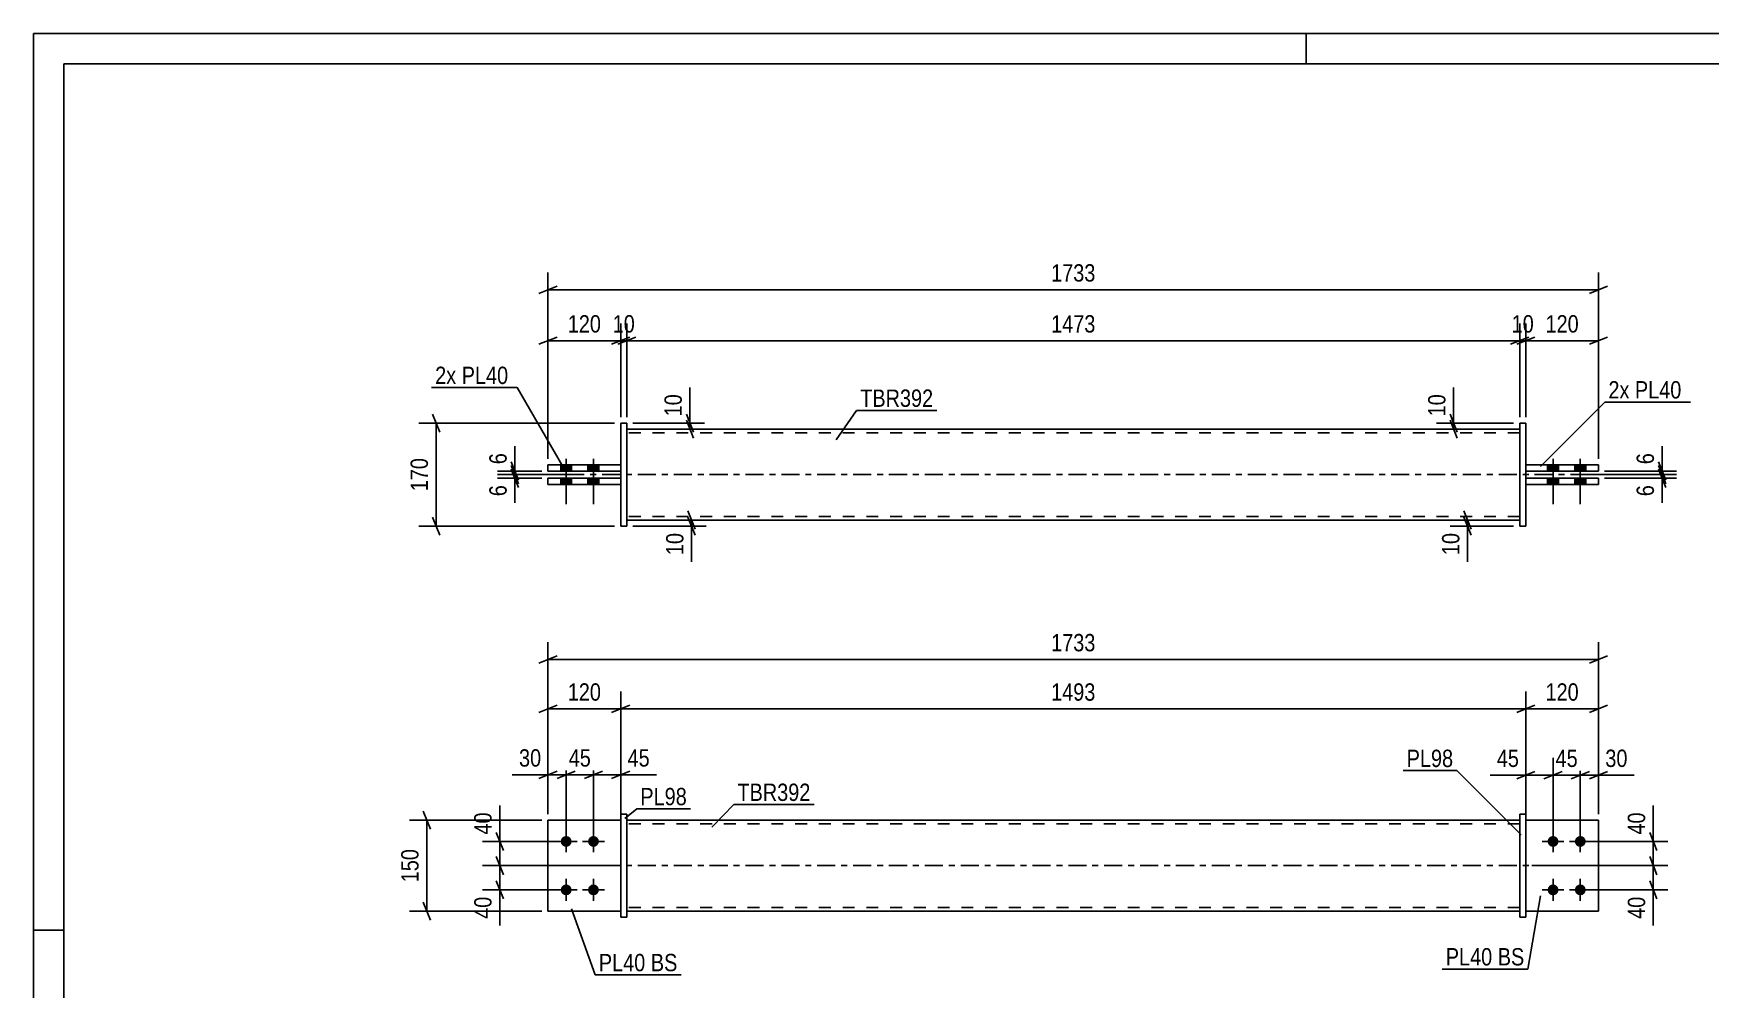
# Model space of a CAD drawing. Header units: millimetres. Extents: x 0 to 420, y 0 to 297.
# Drawn here: x 0 to 276.7, y 139.2 to 297 of the extents above; entities that cross this region are included whole.
import ezdxf

# ---------------------------------------------------------------- set-up
doc = ezdxf.new("R2010")
doc.units = ezdxf.units.MM
doc.linetypes.add('DXK_LINE_DOT2', pattern=[3.9198, 1.9599, -1.9599])
doc.linetypes.add('DXK_LINE_DOT3', pattern=[5.9187, 2.979, -0.9799, 0.9799, -0.9799])
doc.styles.add('Arial Narrow', font='ARIALN.TTF', dxfattribs={"height": 0.2})

# ---------------------------------------------------------------- blocks, each defined once
blk = doc.blocks.new('Unknown-580569518-1163')
at = {"color": 5, "linetype": 'Continuous'}
for p, q in [((420, 297), (0, 297)), ((0, 297), (0, 0)), ((0, 292), (0, 297)), ((210, 292), (210, 297)), ((415, 292), (5, 292)), ((5, 292), (5, 5)), ((5, 149), (0, 149))]:
    blk.add_line(p, q, dxfattribs=at)
blk = doc.blocks.new('Part-580569518-1802 - 1792')
at = {"color": 7, "linetype": 'DXK_LINE_DOT2'}
for p, q in [((258.23, 167.15), (246.23, 167.15)), ((246.23, 167.15), (246.23, 152.15)), ((258.23, 152.15), (258.23, 167.15)), ((246.23, 152.15), (258.23, 152.15))]:
    blk.add_line(p, q, dxfattribs=at)
blk = doc.blocks.new('Part-580569518-1812 - 1792')
at = {"color": 2, "linetype": 'Continuous'}
for p, q in [((246.23, 168.15), (245.23, 168.15)), ((245.23, 168.15), (245.23, 151.15)), ((246.23, 151.15), (246.23, 168.15)), ((245.23, 151.15), (246.23, 151.15))]:
    blk.add_line(p, q, dxfattribs=at)
blk = doc.blocks.new('Bolt-580569518-1797 - 1792')
at = {"linetype": 'Continuous'}
for points in [[(87.89, 162.75, -1), (87.89, 164.55, -1)], [(92.39, 162.75, -1), (92.39, 164.55, -1)], [(87.89, 154.75, -1), (87.89, 156.55, -1)], [(92.39, 154.75, -1), (92.39, 156.55, -1)]]:
    blk.add_hatch(color=1, dxfattribs=at).paths.add_polyline_path(points)
at = {"color": 1, "linetype": 'Continuous'}
for p, q in [((89.69, 163.65), (86.09, 163.65)), ((87.89, 161.85), (87.89, 165.45)), ((94.19, 163.65), (90.59, 163.65)), ((92.39, 161.85), (92.39, 165.45)), ((89.69, 155.65), (86.09, 155.65)), ((87.89, 153.85), (87.89, 157.45)), ((94.19, 155.65), (90.59, 155.65)), ((92.39, 153.85), (92.39, 157.45))]:
    blk.add_line(p, q, dxfattribs=at)
blk = doc.blocks.new('Part-580569518-1807 - 1792')
at = {"color": 2, "linetype": 'Continuous'}
for p, q in [((258.23, 167.15), (246.23, 167.15)), ((258.23, 167.15), (258.23, 152.15)), ((258.23, 152.15), (246.23, 152.15))]:
    blk.add_line(p, q, dxfattribs=at)
at = {"color": 7, "linetype": 'DXK_LINE_DOT2'}
blk.add_line((246.23, 167.15), (246.23, 152.15), dxfattribs=at)
blk = doc.blocks.new('Part-580569518-1817 - 1792')
at = {"color": 7, "linetype": 'DXK_LINE_DOT2'}
for p, q in [((96.89, 167.15), (84.89, 167.15)), ((84.89, 167.15), (84.89, 152.15)), ((96.89, 152.15), (96.89, 167.15)), ((84.89, 152.15), (96.89, 152.15))]:
    blk.add_line(p, q, dxfattribs=at)
blk = doc.blocks.new('Part-580569518-1822 - 1792')
at = {"color": 2, "linetype": 'Continuous'}
for p, q in [((96.89, 167.15), (84.89, 167.15)), ((84.89, 167.15), (84.89, 152.15)), ((84.89, 152.15), (96.89, 152.15))]:
    blk.add_line(p, q, dxfattribs=at)
at = {"color": 7, "linetype": 'DXK_LINE_DOT2'}
blk.add_line((96.89, 152.15), (96.89, 167.15), dxfattribs=at)
blk = doc.blocks.new('Part-580569518-1827 - 1792')
at = {"color": 2, "linetype": 'Continuous'}
for p, q in [((97.89, 168.15), (96.89, 168.15)), ((96.89, 168.15), (96.89, 151.15)), ((97.89, 168.15), (97.89, 151.15)), ((96.89, 151.15), (97.89, 151.15))]:
    blk.add_line(p, q, dxfattribs=at)
blk = doc.blocks.new('Part-580569518-1832 - 1792')
at = {"color": 2, "linetype": 'Continuous'}
for p, q in [((97.89, 167.15), (245.23, 167.15)), ((245.23, 152.15), (97.89, 152.15))]:
    blk.add_line(p, q, dxfattribs=at)
at = {"color": 7, "linetype": 'DXK_LINE_DOT2'}
for p, q in [((97.89, 152.15), (97.89, 167.15)), ((245.23, 166.55), (97.89, 166.55)), ((245.23, 152.15), (245.23, 167.15)), ((245.23, 152.75), (97.89, 152.75))]:
    blk.add_line(p, q, dxfattribs=at)
at = {"color": 7, "linetype": 'DXK_LINE_DOT3'}
blk.add_line((87.89, 159.65), (255.23, 159.65), dxfattribs=at)
blk = doc.blocks.new('Bolt-580569518-1833 - 1792')
at = {"linetype": 'Continuous'}
for points in [[(250.73, 164.55, -1), (250.73, 162.75, -1)], [(255.23, 164.55, -1), (255.23, 162.75, -1)], [(250.73, 156.55, -1), (250.73, 154.75, -1)], [(255.23, 156.55, -1), (255.23, 154.75, -1)]]:
    blk.add_hatch(color=1, dxfattribs=at).paths.add_polyline_path(points)
at = {"color": 1, "linetype": 'Continuous'}
for p, q in [((248.93, 163.65), (252.53, 163.65)), ((250.73, 165.45), (250.73, 161.85)), ((253.43, 163.65), (257.03, 163.65)), ((255.23, 165.45), (255.23, 161.85)), ((248.93, 155.65), (252.53, 155.65)), ((250.73, 157.45), (250.73, 153.85)), ((253.43, 155.65), (257.03, 155.65)), ((255.23, 157.45), (255.23, 153.85))]:
    blk.add_line(p, q, dxfattribs=at)
blk = doc.blocks.new('Part-580569518-2102 - 2083')
at = {"color": 2, "linetype": 'Continuous'}
for p, q in [((97.89, 232.69), (96.89, 232.69)), ((96.89, 232.69), (96.89, 215.69)), ((97.89, 215.69), (97.89, 232.69)), ((96.89, 215.69), (97.89, 215.69))]:
    blk.add_line(p, q, dxfattribs=at)
blk = doc.blocks.new('Bolt-580569518-2095 - 2083')
at = {"linetype": 'Continuous'}
for points in [[(86.99, 224.79), (88.79, 224.79), (88.79, 225.79), (86.99, 225.79)], [(86.99, 224.79), (88.79, 224.79), (88.79, 225.79), (86.99, 225.79)], [(91.49, 224.79), (93.29, 224.79), (93.29, 225.79), (91.49, 225.79)], [(91.49, 224.79), (93.29, 224.79), (93.29, 225.79), (91.49, 225.79)], [(86.99, 222.59), (88.79, 222.59), (88.79, 223.59), (86.99, 223.59)], [(86.99, 222.59), (88.79, 222.59), (88.79, 223.59), (86.99, 223.59)], [(91.49, 222.59), (93.29, 222.59), (93.29, 223.59), (91.49, 223.59)], [(91.49, 222.59), (93.29, 222.59), (93.29, 223.59), (91.49, 223.59)]]:
    blk.add_hatch(color=1, dxfattribs=at).paths.add_polyline_path(points)
at = {"color": 1, "linetype": 'Continuous'}
for p, q in [((86.99, 225.79), (86.99, 224.79)), ((86.99, 225.79), (86.99, 224.79)), ((87.89, 226.79), (87.89, 219.29)), ((87.89, 226.79), (87.89, 219.29)), ((88.79, 225.79), (88.79, 224.79)), ((88.79, 225.79), (88.79, 224.79)), ((91.49, 225.79), (91.49, 224.79)), ((91.49, 225.79), (91.49, 224.79)), ((92.39, 226.79), (92.39, 219.29)), ((92.39, 226.79), (92.39, 219.29)), ((93.29, 225.79), (93.29, 224.79)), ((93.29, 225.79), (93.29, 224.79)), ((86.99, 223.59), (86.99, 222.59)), ((86.99, 223.59), (86.99, 222.59)), ((88.79, 223.59), (88.79, 222.59)), ((88.79, 223.59), (88.79, 222.59)), ((91.49, 223.59), (91.49, 222.59)), ((91.49, 223.59), (91.49, 222.59)), ((93.29, 223.59), (93.29, 222.59)), ((93.29, 223.59), (93.29, 222.59))]:
    blk.add_line(p, q, dxfattribs=at)
blk = doc.blocks.new('Bolt-580569518-2096 - 2083')
at = {"linetype": 'Continuous'}
for points in [[(251.63, 225.79), (249.83, 225.79), (249.83, 224.79), (251.63, 224.79)], [(251.63, 225.79), (249.83, 225.79), (249.83, 224.79), (251.63, 224.79)], [(256.13, 225.79), (254.33, 225.79), (254.33, 224.79), (256.13, 224.79)], [(256.13, 225.79), (254.33, 225.79), (254.33, 224.79), (256.13, 224.79)], [(251.63, 223.59), (249.83, 223.59), (249.83, 222.59), (251.63, 222.59)], [(251.63, 223.59), (249.83, 223.59), (249.83, 222.59), (251.63, 222.59)], [(256.13, 223.59), (254.33, 223.59), (254.33, 222.59), (256.13, 222.59)], [(256.13, 223.59), (254.33, 223.59), (254.33, 222.59), (256.13, 222.59)]]:
    blk.add_hatch(color=1, dxfattribs=at).paths.add_polyline_path(points)
at = {"color": 1, "linetype": 'Continuous'}
for p, q in [((249.83, 225.79), (249.83, 224.79)), ((249.83, 225.79), (249.83, 224.79)), ((250.73, 226.79), (250.73, 219.29)), ((250.73, 226.79), (250.73, 219.29)), ((251.63, 225.79), (251.63, 224.79)), ((251.63, 225.79), (251.63, 224.79)), ((254.33, 225.79), (254.33, 224.79)), ((254.33, 225.79), (254.33, 224.79)), ((255.23, 226.79), (255.23, 219.29)), ((255.23, 226.79), (255.23, 219.29)), ((256.13, 225.79), (256.13, 224.79)), ((256.13, 225.79), (256.13, 224.79)), ((249.83, 223.59), (249.83, 222.59)), ((249.83, 223.59), (249.83, 222.59)), ((251.63, 223.59), (251.63, 222.59)), ((251.63, 223.59), (251.63, 222.59)), ((254.33, 223.59), (254.33, 222.59)), ((254.33, 223.59), (254.33, 222.59)), ((256.13, 223.59), (256.13, 222.59)), ((256.13, 223.59), (256.13, 222.59))]:
    blk.add_line(p, q, dxfattribs=at)
blk = doc.blocks.new('Part-580569518-2101 - 2083')
at = {"color": 2, "linetype": 'Continuous'}
for p, q in [((97.89, 231.69), (245.23, 231.69)), ((97.89, 216.69), (245.23, 216.69))]:
    blk.add_line(p, q, dxfattribs=at)
at = {"color": 7, "linetype": 'DXK_LINE_DOT2'}
for p, q in [((97.89, 216.69), (97.89, 231.69)), ((245.23, 231.09), (97.89, 231.09)), ((245.23, 231.69), (245.23, 216.69)), ((245.23, 217.29), (97.89, 217.29))]:
    blk.add_line(p, q, dxfattribs=at)
at = {"color": 7, "linetype": 'DXK_LINE_DOT3'}
blk.add_line((87.89, 224.19), (255.23, 224.19), dxfattribs=at)
blk = doc.blocks.new('Part-580569518-2107 - 2083')
at = {"color": 2, "linetype": 'Continuous'}
for p, q in [((96.89, 223.59), (84.89, 223.59)), ((84.89, 222.59), (84.89, 223.59)), ((96.89, 222.59), (84.89, 222.59))]:
    blk.add_line(p, q, dxfattribs=at)
at = {"color": 7, "linetype": 'DXK_LINE_DOT2'}
blk.add_line((96.89, 222.59), (96.89, 223.59), dxfattribs=at)
blk = doc.blocks.new('Part-580569518-2112 - 2083')
at = {"color": 2, "linetype": 'Continuous'}
for p, q in [((96.89, 225.79), (84.89, 225.79)), ((84.89, 224.79), (84.89, 225.79)), ((96.89, 224.79), (84.89, 224.79))]:
    blk.add_line(p, q, dxfattribs=at)
at = {"color": 7, "linetype": 'DXK_LINE_DOT2'}
blk.add_line((96.89, 224.79), (96.89, 225.79), dxfattribs=at)
blk = doc.blocks.new('Part-580569518-2113 - 2083')
at = {"color": 2, "linetype": 'Continuous'}
for p, q in [((245.23, 215.69), (245.23, 232.69)), ((245.23, 232.69), (246.23, 232.69)), ((246.23, 215.69), (246.23, 232.69)), ((245.23, 215.69), (246.23, 215.69))]:
    blk.add_line(p, q, dxfattribs=at)
blk = doc.blocks.new('Part-580569518-2118 - 2083')
at = {"color": 2, "linetype": 'Continuous'}
for p, q in [((258.23, 223.59), (246.23, 223.59)), ((258.23, 222.59), (246.23, 222.59)), ((258.23, 222.59), (258.23, 223.59))]:
    blk.add_line(p, q, dxfattribs=at)
at = {"color": 7, "linetype": 'DXK_LINE_DOT2'}
blk.add_line((246.23, 222.59), (246.23, 223.59), dxfattribs=at)
blk = doc.blocks.new('Part-580569518-2123 - 2083')
at = {"color": 2, "linetype": 'Continuous'}
for p, q in [((258.23, 225.79), (246.23, 225.79)), ((246.23, 224.79), (258.23, 224.79)), ((258.23, 224.79), (258.23, 225.79))]:
    blk.add_line(p, q, dxfattribs=at)
at = {"color": 7, "linetype": 'DXK_LINE_DOT2'}
blk.add_line((246.23, 225.79), (246.23, 224.79), dxfattribs=at)
blk = doc.blocks.new('StraightDimension-580569518-1999 - 1792')
at = {"color": 7, "linetype": 'Continuous'}
for p, q in [((92.39, 164.65), (92.39, 177.5)), ((96.89, 168.15), (96.89, 177.5)), ((90.89, 174.05), (93.89, 175.25)), ((92.39, 174.65), (96.89, 174.65)), ((98.39, 175.25), (95.39, 174.05))]:
    blk.add_line(p, q, dxfattribs=at)
at = {"color": 0}
blk.add_wipeout([(102.27, 175.4), (102.27, 179.6), (97.42, 179.6), (97.42, 175.4)], dxfattribs=at)
at = {"color": 7, "linetype": 'Continuous'}
blk.add_line((96.89, 174.65), (102.8, 174.65), dxfattribs=at)
blk.add_line((96.89, 174.65), (102.8, 174.65), dxfattribs=at)
at = {"color": 3, "style": 'Arial Narrow'}
blk.add_text('45', height=2.863, dxfattribs=at).set_placement((98.02, 176))
blk = doc.blocks.new('StraightDimension-580569518-1881 - 1792')
at = {"color": 7, "linetype": 'Continuous'}
for p, q in [((84.89, 168.15), (84.89, 196.53)), ((258.23, 168.15), (258.23, 196.53)), ((86.39, 194.28), (83.39, 193.08)), ((256.73, 193.08), (259.73, 194.28)), ((84.89, 193.68), (258.23, 193.68))]:
    blk.add_line(p, q, dxfattribs=at)
at = {"color": 0}
blk.add_wipeout([(175.82, 194.43), (175.82, 198.63), (167.31, 198.63), (167.31, 194.43)], dxfattribs=at)
at = {"color": 3, "style": 'Arial Narrow'}
blk.add_text('1733', height=2.863, dxfattribs=at).set_placement((167.91, 195.03))
blk = doc.blocks.new('StraightDimension-580569518-1939 - 1792')
at = {"color": 7, "linetype": 'Continuous'}
for p, q in [((96.89, 160.65), (96.89, 188.38)), ((246.23, 168.15), (246.23, 188.38)), ((98.39, 186.13), (95.39, 184.93)), ((96.89, 185.53), (246.23, 185.53)), ((244.73, 184.93), (247.73, 186.13))]:
    blk.add_line(p, q, dxfattribs=at)
at = {"color": 0}
blk.add_wipeout([(175.82, 186.28), (175.82, 190.48), (167.31, 190.48), (167.31, 186.28)], dxfattribs=at)
at = {"color": 3, "style": 'Arial Narrow'}
blk.add_text('1493', height=2.863, dxfattribs=at).set_placement((167.91, 186.88))
blk = doc.blocks.new('StraightDimension-580569518-1920 - 1792')
at = {"color": 7, "linetype": 'Continuous'}
for p, q in [((246.23, 168.15), (246.23, 188.38)), ((258.23, 168.15), (258.23, 188.38)), ((244.73, 184.93), (247.73, 186.13)), ((246.23, 185.53), (258.23, 185.53)), ((259.73, 186.13), (256.73, 184.93))]:
    blk.add_line(p, q, dxfattribs=at)
at = {"color": 0}
blk.add_wipeout([(255.57, 186.28), (255.57, 190.48), (248.89, 190.48), (248.89, 186.28)], dxfattribs=at)
at = {"color": 3, "style": 'Arial Narrow'}
blk.add_text('120', height=2.863, dxfattribs=at).set_placement((249.49, 186.88))
blk = doc.blocks.new('StraightDimension-580569518-1835 - 1792')
at = {"color": 7, "linetype": 'Continuous'}
for p, q in [((255.23, 164.65), (255.23, 177.44)), ((258.23, 168.15), (258.23, 177.44)), ((253.73, 173.99), (256.73, 175.19)), ((255.23, 174.59), (258.23, 174.59)), ((259.73, 175.19), (256.73, 173.99))]:
    blk.add_line(p, q, dxfattribs=at)
at = {"color": 0}
blk.add_wipeout([(263.61, 175.34), (263.61, 179.54), (258.76, 179.54), (258.76, 175.34)], dxfattribs=at)
at = {"color": 7, "linetype": 'Continuous'}
blk.add_line((258.23, 174.59), (264.14, 174.59), dxfattribs=at)
blk.add_line((258.23, 174.59), (264.14, 174.59), dxfattribs=at)
at = {"color": 3, "style": 'Arial Narrow'}
blk.add_text('30', height=2.863, dxfattribs=at).set_placement((259.36, 175.94))
blk = doc.blocks.new('StraightDimension-580569518-2043 - 1792')
at = {"color": 7, "linetype": 'Continuous'}
for p, q in [((86.89, 163.65), (74.08, 163.65)), ((76.33, 165.15), (77.53, 162.15)), ((76.93, 159.65), (76.93, 163.65)), ((77.53, 158.15), (76.33, 161.15)), ((95.89, 159.65), (74.08, 159.65))]:
    blk.add_line(p, q, dxfattribs=at)
at = {"color": 0}
blk.add_wipeout([(76.18, 169.04), (71.98, 169.04), (71.98, 164.18), (76.18, 164.18)], dxfattribs=at)
at = {"color": 7, "linetype": 'Continuous'}
blk.add_line((76.93, 163.65), (76.93, 169.56), dxfattribs=at)
blk.add_line((76.93, 163.65), (76.93, 169.56), dxfattribs=at)
at = {"color": 3, "style": 'Arial Narrow'}
blk.add_text('40', height=2.863, rotation=90.0002, dxfattribs=at).set_placement((75.58, 164.78))
blk = doc.blocks.new('StraightDimension-580569518-1851 - 1792')
at = {"color": 7, "linetype": 'Continuous'}
for p, q in [((250.73, 164.65), (250.73, 177.44)), ((255.23, 164.65), (255.23, 177.44)), ((249.23, 173.99), (252.23, 175.19)), ((250.73, 174.59), (255.23, 174.59)), ((256.73, 175.19), (253.73, 173.99))]:
    blk.add_line(p, q, dxfattribs=at)
at = {"color": 0}
blk.add_wipeout([(255.41, 175.34), (255.41, 179.54), (250.55, 179.54), (250.55, 175.34)], dxfattribs=at)
at = {"color": 3, "style": 'Arial Narrow'}
blk.add_text('45', height=2.863, dxfattribs=at).set_placement((251.15, 175.94))
blk = doc.blocks.new('StraightDimension-580569518-1864 - 1792')
at = {"color": 7, "linetype": 'Continuous'}
for p, q in [((246.23, 168.15), (246.23, 177.44)), ((250.73, 164.65), (250.73, 177.44)), ((244.73, 173.99), (247.73, 175.19)), ((246.23, 174.59), (250.73, 174.59)), ((252.23, 175.19), (249.23, 173.99))]:
    blk.add_line(p, q, dxfattribs=at)
at = {"color": 0}
blk.add_wipeout([(245.71, 175.34), (245.71, 179.54), (240.85, 179.54), (240.85, 175.34)], dxfattribs=at)
at = {"color": 7, "linetype": 'Continuous'}
blk.add_line((246.23, 174.59), (240.33, 174.59), dxfattribs=at)
blk.add_line((246.23, 174.59), (240.33, 174.59), dxfattribs=at)
at = {"color": 3, "style": 'Arial Narrow'}
blk.add_text('45', height=2.863, dxfattribs=at).set_placement((241.45, 175.94))
blk = doc.blocks.new('StraightDimension-580569518-1901 - 1792')
at = {"color": 7, "linetype": 'Continuous'}
for p, q in [((266.68, 161.15), (267.88, 158.15)), ((247.23, 159.65), (269.68, 159.65)), ((267.28, 155.65), (267.28, 159.65)), ((256.23, 155.65), (269.68, 155.65)), ((267.88, 154.15), (266.68, 157.15))]:
    blk.add_line(p, q, dxfattribs=at)
at = {"color": 0}
blk.add_wipeout([(266.53, 155.13), (262.33, 155.13), (262.33, 150.27), (266.53, 150.27)], dxfattribs=at)
at = {"color": 7, "linetype": 'Continuous'}
blk.add_line((267.28, 155.65), (267.28, 149.75), dxfattribs=at)
blk.add_line((267.28, 155.65), (267.28, 149.75), dxfattribs=at)
at = {"color": 3, "style": 'Arial Narrow'}
blk.add_text('40', height=2.863, rotation=90.0002, dxfattribs=at).set_placement((265.93, 150.87))
blk = doc.blocks.new('StraightDimension-580569518-1910 - 1792')
at = {"color": 7, "linetype": 'Continuous'}
for p, q in [((256.23, 163.65), (269.68, 163.65)), ((266.68, 165.15), (267.88, 162.15)), ((267.28, 159.65), (267.28, 163.65)), ((267.88, 158.15), (266.68, 161.15)), ((247.23, 159.65), (269.68, 159.65))]:
    blk.add_line(p, q, dxfattribs=at)
at = {"color": 0}
blk.add_wipeout([(266.53, 169.04), (262.33, 169.04), (262.33, 164.18), (266.53, 164.18)], dxfattribs=at)
at = {"color": 7, "linetype": 'Continuous'}
blk.add_line((267.28, 163.65), (267.28, 169.56), dxfattribs=at)
blk.add_line((267.28, 163.65), (267.28, 169.56), dxfattribs=at)
at = {"color": 3, "style": 'Arial Narrow'}
blk.add_text('40', height=2.863, rotation=90.0002, dxfattribs=at).set_placement((265.93, 164.78))
blk = doc.blocks.new('StraightDimension-580569518-1954 - 1792')
at = {"color": 7, "linetype": 'Continuous'}
for p, q in [((84.89, 168.15), (84.89, 188.38)), ((96.89, 160.65), (96.89, 188.38)), ((83.39, 184.93), (86.39, 186.13)), ((84.89, 185.53), (96.89, 185.53)), ((98.39, 186.13), (95.39, 184.93))]:
    blk.add_line(p, q, dxfattribs=at)
at = {"color": 0}
blk.add_wipeout([(94.23, 186.28), (94.23, 190.48), (87.55, 190.48), (87.55, 186.28)], dxfattribs=at)
at = {"color": 3, "style": 'Arial Narrow'}
blk.add_text('120', height=2.863, dxfattribs=at).set_placement((88.15, 186.88))
blk = doc.blocks.new('StraightDimension-580569518-2034 - 1792')
at = {"color": 7, "linetype": 'Continuous'}
for p, q in [((76.33, 161.15), (77.53, 158.15)), ((95.89, 159.65), (74.08, 159.65)), ((76.93, 155.65), (76.93, 159.65)), ((86.89, 155.65), (74.08, 155.65)), ((77.53, 154.15), (76.33, 157.15))]:
    blk.add_line(p, q, dxfattribs=at)
at = {"color": 0}
blk.add_wipeout([(76.18, 155.13), (71.98, 155.13), (71.98, 150.27), (76.18, 150.27)], dxfattribs=at)
at = {"color": 7, "linetype": 'Continuous'}
blk.add_line((76.93, 155.65), (76.93, 149.75), dxfattribs=at)
blk.add_line((76.93, 155.65), (76.93, 149.75), dxfattribs=at)
at = {"color": 3, "style": 'Arial Narrow'}
blk.add_text('40', height=2.863, rotation=90.0002, dxfattribs=at).set_placement((75.58, 150.87))
blk = doc.blocks.new('StraightDimension-580569518-1970 - 1792')
at = {"color": 7, "linetype": 'Continuous'}
for p, q in [((84.89, 168.15), (84.89, 177.5)), ((87.89, 164.65), (87.89, 177.5)), ((83.39, 174.05), (86.39, 175.25)), ((84.89, 174.65), (87.89, 174.65)), ((89.39, 175.25), (86.39, 174.05))]:
    blk.add_line(p, q, dxfattribs=at)
at = {"color": 0}
blk.add_wipeout([(84.37, 175.4), (84.37, 179.6), (79.51, 179.6), (79.51, 175.4)], dxfattribs=at)
at = {"color": 7, "linetype": 'Continuous'}
blk.add_line((84.89, 174.65), (78.99, 174.65), dxfattribs=at)
blk.add_line((84.89, 174.65), (78.99, 174.65), dxfattribs=at)
at = {"color": 3, "style": 'Arial Narrow'}
blk.add_text('30', height=2.863, dxfattribs=at).set_placement((80.11, 176))
blk = doc.blocks.new('StraightDimension-580569518-1986 - 1792')
at = {"color": 7, "linetype": 'Continuous'}
for p, q in [((87.89, 164.65), (87.89, 177.5)), ((92.39, 164.65), (92.39, 177.5)), ((86.39, 174.05), (89.39, 175.25)), ((87.89, 174.65), (92.39, 174.65)), ((93.89, 175.25), (90.89, 174.05))]:
    blk.add_line(p, q, dxfattribs=at)
at = {"color": 0}
blk.add_wipeout([(92.57, 175.4), (92.57, 179.6), (87.71, 179.6), (87.71, 175.4)], dxfattribs=at)
at = {"color": 3, "style": 'Arial Narrow'}
blk.add_text('45', height=2.863, dxfattribs=at).set_placement((88.31, 176))
blk = doc.blocks.new('StraightDimension-580569518-3725 - 1792')
at = {"color": 7, "linetype": 'Continuous'}
for p, q in [((83.89, 167.15), (62.03, 167.15)), ((65.48, 165.65), (64.28, 168.65)), ((64.88, 152.15), (64.88, 167.15)), ((64.28, 153.65), (65.48, 150.65)), ((83.89, 152.15), (62.03, 152.15))]:
    blk.add_line(p, q, dxfattribs=at)
at = {"color": 0}
blk.add_wipeout([(64.13, 163), (59.93, 163), (59.93, 156.31), (64.13, 156.31)], dxfattribs=at)
at = {"color": 3, "style": 'Arial Narrow'}
blk.add_text('150', height=2.863, rotation=90.0002, dxfattribs=at).set_placement((63.53, 156.91))
blk = doc.blocks.new('StraightDimension-580569518-2159 - 2083')
at = {"color": 7, "linetype": 'Continuous'}
for p, q in [((245.23, 233.69), (245.23, 249.15)), ((246.23, 233.69), (246.23, 249.15)), ((243.73, 245.7), (246.73, 246.9)), ((247.73, 246.9), (244.73, 245.7)), ((245.23, 246.3), (246.23, 246.3))]:
    blk.add_line(p, q, dxfattribs=at)
at = {"color": 0}
blk.add_wipeout([(248.16, 247.05), (248.16, 251.25), (243.3, 251.25), (243.3, 247.05)], dxfattribs=at)
at = {"color": 3, "style": 'Arial Narrow'}
blk.add_text('10', height=2.863, dxfattribs=at).set_placement((243.9, 247.65))
blk = doc.blocks.new('StraightDimension-580569518-2240 - 2083')
at = {"color": 7, "linetype": 'Continuous'}
for p, q in [((253.98, 224.19), (271.13, 224.19)), ((259.23, 224.79), (271.13, 224.79)), ((268.13, 226.29), (269.33, 223.29)), ((269.33, 222.69), (268.13, 225.69)), ((268.73, 224.19), (268.73, 224.79))]:
    blk.add_line(p, q, dxfattribs=at)
at = {"color": 0}
blk.add_wipeout([(267.98, 228.34), (263.78, 228.34), (263.78, 225.31), (267.98, 225.31)], dxfattribs=at)
at = {"color": 7, "linetype": 'Continuous'}
blk.add_line((268.73, 224.79), (268.73, 228.87), dxfattribs=at)
blk.add_line((268.73, 224.79), (268.73, 228.87), dxfattribs=at)
at = {"color": 3, "style": 'Arial Narrow'}
blk.add_text('6', height=2.86, rotation=90.0002, dxfattribs=at).set_placement((267.38, 225.91))
blk = doc.blocks.new('StraightDimension-580569518-2179 - 2083')
at = {"color": 7, "linetype": 'Continuous'}
for p, q in [((96.89, 233.69), (96.89, 249.15)), ((97.89, 233.69), (97.89, 249.15)), ((95.39, 245.7), (98.39, 246.9)), ((99.39, 246.9), (96.39, 245.7)), ((96.89, 246.3), (97.89, 246.3))]:
    blk.add_line(p, q, dxfattribs=at)
at = {"color": 0}
blk.add_wipeout([(99.82, 247.05), (99.82, 251.25), (94.96, 251.25), (94.96, 247.05)], dxfattribs=at)
at = {"color": 3, "style": 'Arial Narrow'}
blk.add_text('10', height=2.863, dxfattribs=at).set_placement((95.56, 247.65))
blk = doc.blocks.new('StraightDimension-580569518-2189 - 2083')
at = {"color": 7, "linetype": 'Continuous'}
for p, q in [((84.89, 226.79), (84.89, 249.15)), ((96.89, 233.69), (96.89, 249.15)), ((83.39, 245.7), (86.39, 246.9)), ((84.89, 246.3), (96.89, 246.3)), ((98.39, 246.9), (95.39, 245.7))]:
    blk.add_line(p, q, dxfattribs=at)
at = {"color": 0}
blk.add_wipeout([(94.23, 247.05), (94.23, 251.25), (87.55, 251.25), (87.55, 247.05)], dxfattribs=at)
at = {"color": 3, "style": 'Arial Narrow'}
blk.add_text('120', height=2.863, dxfattribs=at).set_placement((88.15, 247.65))
blk = doc.blocks.new('StraightDimension-580569518-2125 - 2083')
at = {"color": 7, "linetype": 'Continuous'}
for p, q in [((244.23, 216.69), (233.78, 216.69)), ((236.03, 218.19), (237.23, 215.19)), ((237.23, 214.19), (236.03, 217.19)), ((236.63, 215.69), (236.63, 216.69)), ((244.23, 215.69), (233.78, 215.69))]:
    blk.add_line(p, q, dxfattribs=at)
at = {"color": 0}
blk.add_wipeout([(235.88, 215.16), (231.68, 215.16), (231.68, 210.31), (235.88, 210.31)], dxfattribs=at)
at = {"color": 7, "linetype": 'Continuous'}
blk.add_line((236.63, 215.69), (236.63, 209.78), dxfattribs=at)
blk.add_line((236.63, 215.69), (236.63, 209.78), dxfattribs=at)
at = {"color": 3, "style": 'Arial Narrow'}
blk.add_text('10', height=2.863, rotation=90.0002, dxfattribs=at).set_placement((235.28, 210.91))
blk = doc.blocks.new('StraightDimension-580569518-2199 - 2083')
at = {"color": 7, "linetype": 'Continuous'}
for p, q in [((246.23, 233.69), (246.23, 249.15)), ((258.23, 226.79), (258.23, 249.15)), ((244.73, 245.7), (247.73, 246.9)), ((246.23, 246.3), (258.23, 246.3)), ((259.73, 246.9), (256.73, 245.7))]:
    blk.add_line(p, q, dxfattribs=at)
at = {"color": 0}
blk.add_wipeout([(255.57, 247.05), (255.57, 251.25), (248.89, 251.25), (248.89, 247.05)], dxfattribs=at)
at = {"color": 3, "style": 'Arial Narrow'}
blk.add_text('120', height=2.863, dxfattribs=at).set_placement((249.49, 247.65))
blk = doc.blocks.new('StraightDimension-580569518-2135 - 2083')
at = {"color": 7, "linetype": 'Continuous'}
for p, q in [((244.23, 232.69), (231.48, 232.69)), ((233.73, 234.19), (234.93, 231.19)), ((234.93, 230.19), (233.73, 233.19)), ((234.33, 231.69), (234.33, 232.69)), ((244.23, 231.69), (231.48, 231.69))]:
    blk.add_line(p, q, dxfattribs=at)
at = {"color": 0}
blk.add_wipeout([(233.58, 238.07), (229.38, 238.07), (229.38, 233.21), (233.58, 233.21)], dxfattribs=at)
at = {"color": 7, "linetype": 'Continuous'}
blk.add_line((234.33, 232.69), (234.33, 238.59), dxfattribs=at)
blk.add_line((234.33, 232.69), (234.33, 238.59), dxfattribs=at)
at = {"color": 3, "style": 'Arial Narrow'}
blk.add_text('10', height=2.863, rotation=90.0002, dxfattribs=at).set_placement((232.98, 233.81))
blk = doc.blocks.new('StraightDimension-580569518-2148 - 2083')
at = {"color": 7, "linetype": 'Continuous'}
for p, q in [((84.89, 226.79), (84.89, 257.56)), ((258.23, 226.79), (258.23, 257.56)), ((86.39, 255.31), (83.39, 254.11)), ((84.89, 254.71), (258.23, 254.71)), ((256.73, 254.11), (259.73, 255.31))]:
    blk.add_line(p, q, dxfattribs=at)
at = {"color": 0}
blk.add_wipeout([(175.82, 255.46), (175.82, 259.66), (167.31, 259.66), (167.31, 255.46)], dxfattribs=at)
at = {"color": 3, "style": 'Arial Narrow'}
blk.add_text('1733', height=2.863, dxfattribs=at).set_placement((167.91, 256.06))
blk = doc.blocks.new('StraightDimension-580569518-2169 - 2083')
at = {"color": 7, "linetype": 'Continuous'}
for p, q in [((97.89, 233.69), (97.89, 249.15)), ((245.23, 233.69), (245.23, 249.15)), ((99.39, 246.9), (96.39, 245.7)), ((97.89, 246.3), (245.23, 246.3)), ((243.73, 245.7), (246.73, 246.9))]:
    blk.add_line(p, q, dxfattribs=at)
at = {"color": 0}
blk.add_wipeout([(175.82, 247.05), (175.82, 251.25), (167.31, 251.25), (167.31, 247.05)], dxfattribs=at)
at = {"color": 3, "style": 'Arial Narrow'}
blk.add_text('1473', height=2.863, dxfattribs=at).set_placement((167.91, 247.65))
blk = doc.blocks.new('StraightDimension-580569518-2210 - 2083')
at = {"color": 7, "linetype": 'Continuous'}
for p, q in [((98.89, 216.69), (110.99, 216.69)), ((107.99, 218.19), (109.19, 215.19)), ((109.19, 214.19), (107.99, 217.19)), ((108.59, 215.69), (108.59, 216.69)), ((98.89, 215.69), (110.99, 215.69))]:
    blk.add_line(p, q, dxfattribs=at)
at = {"color": 0}
blk.add_wipeout([(107.84, 215.16), (103.64, 215.16), (103.64, 210.31), (107.84, 210.31)], dxfattribs=at)
at = {"color": 7, "linetype": 'Continuous'}
blk.add_line((108.59, 215.69), (108.59, 209.78), dxfattribs=at)
blk.add_line((108.59, 215.69), (108.59, 209.78), dxfattribs=at)
at = {"color": 3, "style": 'Arial Narrow'}
blk.add_text('10', height=2.863, rotation=90.0002, dxfattribs=at).set_placement((107.24, 210.91))
blk = doc.blocks.new('StraightDimension-580569518-2220 - 2083')
at = {"color": 7, "linetype": 'Continuous'}
for p, q in [((98.89, 232.69), (110.72, 232.69)), ((107.72, 234.19), (108.92, 231.19)), ((108.92, 230.19), (107.72, 233.19)), ((108.32, 231.69), (108.32, 232.69)), ((98.89, 231.69), (110.72, 231.69))]:
    blk.add_line(p, q, dxfattribs=at)
at = {"color": 0}
blk.add_wipeout([(107.57, 238.07), (103.37, 238.07), (103.37, 233.21), (107.57, 233.21)], dxfattribs=at)
at = {"color": 7, "linetype": 'Continuous'}
blk.add_line((108.32, 232.69), (108.32, 238.59), dxfattribs=at)
blk.add_line((108.32, 232.69), (108.32, 238.59), dxfattribs=at)
at = {"color": 3, "style": 'Arial Narrow'}
blk.add_text('10', height=2.863, rotation=90.0002, dxfattribs=at).set_placement((106.97, 233.81))
blk = doc.blocks.new('StraightDimension-580569518-2231 - 2083')
at = {"color": 7, "linetype": 'Continuous'}
for p, q in [((253.98, 224.19), (271.13, 224.19)), ((268.13, 225.69), (269.33, 222.69)), ((269.33, 222.09), (268.13, 225.09)), ((268.73, 223.59), (268.73, 224.19)), ((259.23, 223.59), (271.13, 223.59))]:
    blk.add_line(p, q, dxfattribs=at)
at = {"color": 0}
blk.add_wipeout([(267.98, 223.06), (263.78, 223.06), (263.78, 220.03), (267.98, 220.03)], dxfattribs=at)
at = {"color": 7, "linetype": 'Continuous'}
blk.add_line((268.73, 223.59), (268.73, 219.51), dxfattribs=at)
blk.add_line((268.73, 223.59), (268.73, 219.51), dxfattribs=at)
at = {"color": 3, "style": 'Arial Narrow'}
blk.add_text('6', height=2.86, rotation=90.0002, dxfattribs=at).set_placement((267.38, 220.63))
blk = doc.blocks.new('StraightDimension-580569518-2249 - 2083')
at = {"color": 7, "linetype": 'Continuous'}
for p, q in [((95.89, 232.69), (63.58, 232.69)), ((67.03, 231.19), (65.83, 234.19)), ((66.43, 215.69), (66.43, 232.69)), ((65.83, 217.19), (67.03, 214.19)), ((95.89, 215.69), (63.58, 215.69))]:
    blk.add_line(p, q, dxfattribs=at)
at = {"color": 0}
blk.add_wipeout([(65.68, 227.53), (61.48, 227.53), (61.48, 220.85), (65.68, 220.85)], dxfattribs=at)
at = {"color": 3, "style": 'Arial Narrow'}
blk.add_text('170', height=2.863, rotation=90.0002, dxfattribs=at).set_placement((65.08, 221.45))
blk = doc.blocks.new('StraightDimension-580569518-2260 - 2083')
at = {"color": 7, "linetype": 'Continuous'}
for p, q in [((89.14, 224.19), (76.57, 224.19)), ((78.82, 225.69), (80.02, 222.69)), ((80.02, 222.09), (78.82, 225.09)), ((79.42, 223.59), (79.42, 224.19)), ((83.89, 223.59), (76.57, 223.59))]:
    blk.add_line(p, q, dxfattribs=at)
at = {"color": 0}
blk.add_wipeout([(78.67, 223.06), (74.47, 223.06), (74.47, 220.03), (78.67, 220.03)], dxfattribs=at)
at = {"color": 7, "linetype": 'Continuous'}
blk.add_line((79.42, 223.59), (79.42, 219.51), dxfattribs=at)
blk.add_line((79.42, 223.59), (79.42, 219.51), dxfattribs=at)
at = {"color": 3, "style": 'Arial Narrow'}
blk.add_text('6', height=2.86, rotation=90.0002, dxfattribs=at).set_placement((78.07, 220.63))
blk = doc.blocks.new('StraightDimension-580569518-2270 - 2083')
at = {"color": 7, "linetype": 'Continuous'}
for p, q in [((83.89, 224.79), (76.57, 224.79)), ((89.14, 224.19), (76.57, 224.19)), ((78.82, 226.29), (80.02, 223.29)), ((80.02, 222.69), (78.82, 225.69)), ((79.42, 224.19), (79.42, 224.79))]:
    blk.add_line(p, q, dxfattribs=at)
at = {"color": 0}
blk.add_wipeout([(78.67, 228.34), (74.47, 228.34), (74.47, 225.31), (78.67, 225.31)], dxfattribs=at)
at = {"color": 7, "linetype": 'Continuous'}
blk.add_line((79.42, 224.79), (79.42, 228.87), dxfattribs=at)
blk.add_line((79.42, 224.79), (79.42, 228.87), dxfattribs=at)
at = {"color": 3, "style": 'Arial Narrow'}
blk.add_text('6', height=2.86, rotation=90.0002, dxfattribs=at).set_placement((78.07, 225.91))
blk = doc.blocks.new('Mark-580569518-1808 - 1792')
at = {"color": 0}
blk.add_wipeout([(234.25, 175.93), (234.25, 178.93), (226.58, 178.93), (226.58, 175.93)], dxfattribs=at)
blk.add_wipeout([(234.25, 175.93), (234.25, 178.93), (226.58, 178.93), (226.58, 175.93)], dxfattribs=at)
at = {"color": 30, "linetype": 'Continuous'}
for p in [(225.98, 175.33), (245.46, 164.72)]:
    blk.add_line(p, (234.85, 175.33), dxfattribs=at)
at = {"color": 3, "style": 'Arial Narrow'}
blk.add_text('PL98', height=2.863, dxfattribs=at).set_placement((226.58, 175.93))
blk = doc.blocks.new('Mark-580569518-1823 - 1792')
at = {"color": 0}
blk.add_wipeout([(107.81, 169.62), (107.81, 172.62), (100.13, 172.62), (100.13, 169.62)], dxfattribs=at)
blk.add_wipeout([(107.81, 169.62), (107.81, 172.62), (100.13, 172.62), (100.13, 169.62)], dxfattribs=at)
at = {"color": 30, "linetype": 'Continuous'}
for p, q in [((97.59, 167.46), (99.53, 169.02)), ((99.53, 169.02), (108.41, 169.02))]:
    blk.add_line(p, q, dxfattribs=at)
at = {"color": 3, "style": 'Arial Narrow'}
blk.add_text('PL98', height=2.863, dxfattribs=at).set_placement((100.13, 169.62))
blk = doc.blocks.new('Mark-580569518-1828 - 1792')
at = {"color": 0}
blk.add_wipeout([(128.21, 170.33), (128.21, 173.33), (116.15, 173.33), (116.15, 170.33)], dxfattribs=at)
blk.add_wipeout([(128.21, 170.33), (128.21, 173.33), (116.15, 173.33), (116.15, 170.33)], dxfattribs=at)
at = {"color": 30, "linetype": 'Continuous'}
for p, q in [((111.94, 165.99), (115.55, 169.73)), ((115.55, 169.73), (128.81, 169.73))]:
    blk.add_line(p, q, dxfattribs=at)
at = {"color": 3, "style": 'Arial Narrow'}
blk.add_text('TBR392', height=2.863, dxfattribs=at).set_placement((116.15, 170.33))
blk = doc.blocks.new('MarkSet-580569518-2068 - 1792')
at = {"color": 0}
blk.add_wipeout([(100.96, 142.22), (100.96, 145.22), (93.28, 145.22), (93.28, 142.22)], dxfattribs=at)
blk.add_wipeout([(100.96, 142.22), (100.96, 145.22), (93.28, 145.22), (93.28, 142.22)], dxfattribs=at)
at = {"color": 30, "linetype": 'Continuous'}
blk.add_line((88.79, 152.55), (92.68, 141.62), dxfattribs=at)
at = {"color": 0}
blk.add_wipeout([(106.24, 142.22), (106.24, 145.22), (101.86, 145.22), (101.86, 142.22)], dxfattribs=at)
blk.add_wipeout([(106.24, 142.22), (106.24, 145.22), (101.86, 145.22), (101.86, 142.22)], dxfattribs=at)
at = {"color": 30, "linetype": 'Continuous'}
blk.add_line((92.68, 141.62), (106.84, 141.62), dxfattribs=at)
at = {"color": 3, "style": 'Arial Narrow'}
for s, p in [('PL40', (93.28, 142.22)), ('BS', (101.86, 142.22))]:
    blk.add_text(s, height=2.863, dxfattribs=at).set_placement(p)
blk = doc.blocks.new('MarkSet-580569518-2074 - 1792')
at = {"color": 0}
blk.add_wipeout([(240.71, 143.18), (240.71, 146.18), (233.03, 146.18), (233.03, 143.18)], dxfattribs=at)
blk.add_wipeout([(240.71, 143.18), (240.71, 146.18), (233.03, 146.18), (233.03, 143.18)], dxfattribs=at)
blk.add_wipeout([(245.99, 143.18), (245.99, 146.18), (241.61, 146.18), (241.61, 143.18)], dxfattribs=at)
blk.add_wipeout([(245.99, 143.18), (245.99, 146.18), (241.61, 146.18), (241.61, 143.18)], dxfattribs=at)
at = {"color": 30, "linetype": 'Continuous'}
for p in [(248.66, 154.66), (232.43, 142.58)]:
    blk.add_line(p, (246.59, 142.58), dxfattribs=at)
at = {"color": 3, "style": 'Arial Narrow'}
for s, p in [('PL40', (233.03, 143.18)), ('BS', (241.61, 143.18))]:
    blk.add_text(s, height=2.863, dxfattribs=at).set_placement(p)
blk = doc.blocks.new('Mark-580569518-2097 - 2083')
at = {"color": 0}
blk.add_wipeout([(148.47, 235.38), (148.47, 238.38), (136.41, 238.38), (136.41, 235.38)], dxfattribs=at)
blk.add_wipeout([(148.47, 235.38), (148.47, 238.38), (136.41, 238.38), (136.41, 235.38)], dxfattribs=at)
at = {"color": 30, "linetype": 'Continuous'}
for p, q in [((132.44, 229.93), (135.81, 234.78)), ((135.81, 234.78), (149.07, 234.78))]:
    blk.add_line(p, q, dxfattribs=at)
at = {"color": 3, "style": 'Arial Narrow'}
blk.add_text('TBR392', height=2.863, dxfattribs=at).set_placement((136.41, 235.38))
blk = doc.blocks.new('MarkSet-580569518-2302 - 2083')
at = {"color": 0}
blk.add_wipeout([(263.34, 236.76), (263.34, 239.76), (259.87, 239.76), (259.87, 236.76)], dxfattribs=at)
blk.add_wipeout([(263.34, 236.76), (263.34, 239.76), (259.87, 239.76), (259.87, 236.76)], dxfattribs=at)
at = {"color": 30, "linetype": 'Continuous'}
blk.add_line((248.66, 225.56), (259.27, 236.16), dxfattribs=at)
at = {"color": 0}
blk.add_wipeout([(271.92, 236.76), (271.92, 239.76), (264.24, 239.76), (264.24, 236.76)], dxfattribs=at)
blk.add_wipeout([(271.92, 236.76), (271.92, 239.76), (264.24, 239.76), (264.24, 236.76)], dxfattribs=at)
at = {"color": 30, "linetype": 'Continuous'}
blk.add_line((259.27, 236.16), (273.42, 236.16), dxfattribs=at)
at = {"color": 3, "style": 'Arial Narrow'}
for s, p in [('2x', (259.87, 236.76)), ('PL40', (264.24, 236.76))]:
    blk.add_text(s, height=2.863, dxfattribs=at).set_placement(p)
blk = doc.blocks.new('MarkSet-580569518-2308 - 2083')
at = {"color": 30, "linetype": 'Continuous'}
blk.add_line((87.32, 225.56), (79.82, 238.55), dxfattribs=at)
at = {"color": 0}
blk.add_wipeout([(69.75, 239.15), (69.75, 242.15), (66.27, 242.15), (66.27, 239.15)], dxfattribs=at)
blk.add_wipeout([(69.75, 239.15), (69.75, 242.15), (66.27, 242.15), (66.27, 239.15)], dxfattribs=at)
blk.add_wipeout([(78.32, 239.15), (78.32, 242.15), (70.65, 242.15), (70.65, 239.15)], dxfattribs=at)
blk.add_wipeout([(78.32, 239.15), (78.32, 242.15), (70.65, 242.15), (70.65, 239.15)], dxfattribs=at)
at = {"color": 30, "linetype": 'Continuous'}
blk.add_line((65.67, 238.55), (79.82, 238.55), dxfattribs=at)
at = {"color": 3, "style": 'Arial Narrow'}
for s, p in [('2x', (66.27, 239.15)), ('PL40', (70.65, 239.15))]:
    blk.add_text(s, height=2.863, dxfattribs=at).set_placement(p)

msp = doc.modelspace()

# ---------------------------------------------------------------- block references
for name in ['Unknown-580569518-1163', 'Part-580569518-2102 - 2083', 'Part-580569518-2113 - 2083', 'Part-580569518-2101 - 2083', 'Part-580569518-2112 - 2083', 'Bolt-580569518-2095 - 2083', 'Part-580569518-2123 - 2083', 'Bolt-580569518-2096 - 2083', 'Part-580569518-2107 - 2083', 'Part-580569518-2118 - 2083', 'Part-580569518-1817 - 1792', 'Part-580569518-1822 - 1792', 'Part-580569518-1832 - 1792', 'Part-580569518-1827 - 1792', 'Part-580569518-1812 - 1792', 'Part-580569518-1802 - 1792', 'Part-580569518-1807 - 1792', 'Bolt-580569518-1797 - 1792', 'Bolt-580569518-1833 - 1792']:
    msp.add_blockref(name, (0, 0))

# ---------------------------------------------------------------- next in the draw order: block references
for name in ['StraightDimension-580569518-2179 - 2083', 'StraightDimension-580569518-2159 - 2083', 'StraightDimension-580569518-2240 - 2083', 'StraightDimension-580569518-2210 - 2083', 'StraightDimension-580569518-2125 - 2083', 'StraightDimension-580569518-1999 - 1792']:
    msp.add_blockref(name, (0, 0))

# ---------------------------------------------------------------- next in the draw order: block references
for name in ['StraightDimension-580569518-2189 - 2083', 'StraightDimension-580569518-2199 - 2083', 'StraightDimension-580569518-1881 - 1792']:
    msp.add_blockref(name, (0, 0))

# ---------------------------------------------------------------- next in the draw order: block references
for name in ['StraightDimension-580569518-2135 - 2083', 'StraightDimension-580569518-1939 - 1792']:
    msp.add_blockref(name, (0, 0))

# ---------------------------------------------------------------- next in the draw order: block references
for name in ['StraightDimension-580569518-2148 - 2083', 'StraightDimension-580569518-1920 - 1792', 'Mark-580569518-1828 - 1792', 'StraightDimension-580569518-2043 - 1792', 'StraightDimension-580569518-1901 - 1792']:
    msp.add_blockref(name, (0, 0))

# ---------------------------------------------------------------- next in the draw order: block references
for name in ['StraightDimension-580569518-2169 - 2083', 'StraightDimension-580569518-2231 - 2083', 'StraightDimension-580569518-1954 - 1792', 'StraightDimension-580569518-1835 - 1792', 'MarkSet-580569518-2074 - 1792']:
    msp.add_blockref(name, (0, 0))

# ---------------------------------------------------------------- next in the draw order: block references
for name in ['StraightDimension-580569518-2220 - 2083', 'Mark-580569518-2097 - 2083', 'MarkSet-580569518-2302 - 2083', 'StraightDimension-580569518-2249 - 2083', 'StraightDimension-580569518-1970 - 1792', 'StraightDimension-580569518-1851 - 1792', 'Mark-580569518-1823 - 1792', 'StraightDimension-580569518-2034 - 1792']:
    msp.add_blockref(name, (0, 0))

# ---------------------------------------------------------------- next in the draw order: block references
for name in ['StraightDimension-580569518-2260 - 2083', 'StraightDimension-580569518-1986 - 1792', 'StraightDimension-580569518-1864 - 1792', 'StraightDimension-580569518-3725 - 1792', 'MarkSet-580569518-2068 - 1792']:
    msp.add_blockref(name, (0, 0))

# ---------------------------------------------------------------- next in the draw order: block references
for name in ['StraightDimension-580569518-2270 - 2083', 'Mark-580569518-1808 - 1792', 'StraightDimension-580569518-1910 - 1792']:
    msp.add_blockref(name, (0, 0))

# ---------------------------------------------------------------- next in the draw order: block references
msp.add_blockref('MarkSet-580569518-2308 - 2083', (0, 0))

doc.saveas('drawing.dxf')
